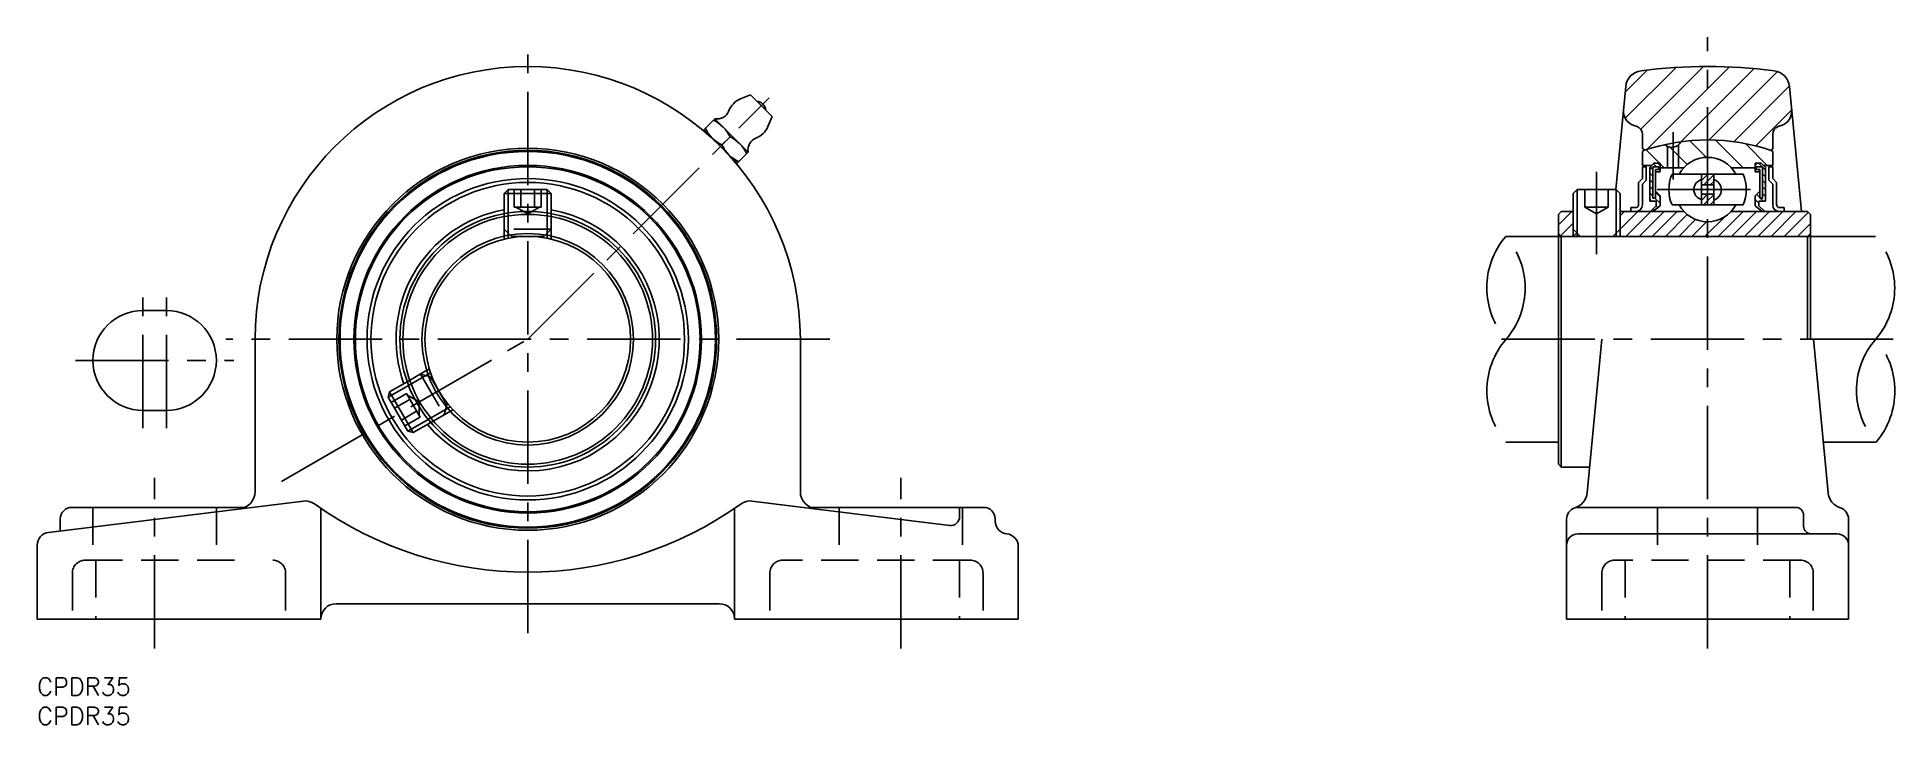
# Model space of a CAD drawing. Extents: x 0 to 316, y -8 to 109.
import ezdxf

# ---------------------------------------------------------------- set-up
doc = ezdxf.new("R2010")
doc.units = 0
doc.header["$LTSCALE"] = 0.5
for name, pattern in [('CENTER', [50.8, 31.75, -6.35, 6.35, -6.35]), ('DASHED', [19.05, 12.7, -6.35]), ('PHANTOM', [63.5, 31.75, -6.35, 6.35, -6.35, 6.35, -6.35])]:
    doc.linetypes.add(name, pattern=pattern)
doc.layers.get('0').update_dxf_attribs({"linetype": 'CONTINUOUS'})
for name, color, linetype in [('MSM_CENTER', 1, 'CENTER'), ('MSM_CONTINUOUS', 7, 'CONTINUOUS'), ('MSM_DASHED', 4, 'DASHED'), ('MSM_IMAGINARY', 6, 'PHANTOM'), ('MSM_NARROW', 5, 'CONTINUOUS'), ('MSM_PART_NUMBER', 7, 'CONTINUOUS')]:
    doc.layers.add(name, color=color, linetype=linetype)
doc.styles.get("Standard").update_dxf_attribs({"font": 'txt.shx', "height": 3, "bigfont": 'bigfont.shx'})

# ---------------------------------------------------------------- blocks, each defined once
blk = doc.blocks.new('*U22')
at = {"layer": 'MSM_PART_NUMBER'}
blk.add_text('CPDR35', height=3, dxfattribs=at).set_placement((0, -3))
blk = doc.blocks.new('*U23')
at = {"layer": 'MSM_PART_NUMBER'}
blk.add_text('CPDR35', height=3, dxfattribs=at).set_placement((0, -8))
blk = doc.blocks.new('*X25')
at = {"color": 0}
for p, q in [((270.23, 99.61), (274.03, 103.41)), ((270.26, 95.14), (278.95, 103.84)), ((272.94, 93.34), (283.6, 104)), ((284.32, 100.23), (288.02, 103.92)), ((284.32, 95.74), (292.24, 103.65)), ((284.58, 91.51), (296.23, 103.16)), ((273.99, 89.9), (284.32, 100.23)), ((288.78, 91.22), (298.29, 100.72)), ((279.79, 91.21), (284.32, 95.74)), ((292.55, 90.5), (298.74, 96.69))]:
    blk.add_line(p, q, dxfattribs=at)
blk = doc.blocks.new('*X26')
at = {"color": 0}
for p, q in [((276.13, 87.57), (273.85, 89.85)), ((278.46, 89.74), (277.91, 90.28)), ((280.87, 87.32), (278.46, 89.74)), ((284.14, 88.54), (281.31, 91.38)), ((290.39, 86.78), (285.69, 91.48)), ((294.49, 87.17), (290.77, 90.89)), ((276.92, 86.78), (276.24, 87.46))]:
    blk.add_line(p, q, dxfattribs=at)
blk = doc.blocks.new('*X27')
at = {"color": 0}
for p, q in [((283.28, 84.59), (284.32, 85.64)), ((284.32, 85.64), (284.36, 85.67)), ((284.32, 84.51), (285.37, 85.56)), ((283.28, 81.22), (284.32, 82.27)), ((283.66, 83.85), (284.32, 84.51)), ((284.32, 82.27), (284.34, 82.28)), ((284.78, 83.85), (285.37, 84.43)), ((283.64, 80.46), (284.32, 81.15)), ((284.32, 81.15), (285.37, 82.19)), ((284.76, 80.46), (285.37, 81.07))]:
    blk.add_line(p, q, dxfattribs=at)
blk = doc.blocks.new('*X28')
at = {"color": 0}
for p, q in [((275, 85.33), (274.48, 85.85)), ((275, 86.46), (274.54, 86.91)), ((275.63, 86.95), (275.1, 87.47)), ((276.24, 86.34), (276.04, 86.53)), ((292.61, 86.81), (292.41, 87.01)), ((293.19, 86.22), (292.93, 86.49)), ((293.59, 86.95), (292.97, 87.57)), ((294.17, 86.37), (293.65, 86.89)), ((294.17, 85.25), (293.65, 85.77)), ((275, 84.21), (274.48, 84.73)), ((275, 83.09), (274.48, 83.61)), ((275, 81.97), (274.48, 82.49)), ((276.24, 81.85), (275.46, 82.63)), ((293.19, 81.73), (292.66, 82.27)), ((294.17, 84.12), (293.65, 84.64)), ((294.17, 83), (293.65, 83.52)), ((294.17, 81.88), (293.65, 82.4)), ((274.73, 81.11), (274.48, 81.36)), ((275.22, 79.5), (274.99, 79.73)), ((276.24, 80.73), (275.33, 81.63)), ((275.85, 80), (275.55, 80.29)), ((293.06, 80.74), (292.41, 81.39)), ((293.82, 81.11), (293.29, 81.63))]:
    blk.add_line(p, q, dxfattribs=at)
blk = doc.blocks.new('*X29')
at = {"color": 0}
for p, q in [((258.92, 77.07), (261.2, 79.35)), ((269.42, 76.35), (272.43, 79.35)), ((269.42, 78.59), (270.18, 79.35)), ((270.42, 75.1), (274.67, 79.35)), ((272.67, 75.1), (276.92, 79.35)), ((274.91, 75.1), (279.16, 79.35)), ((286.14, 75.1), (290.39, 79.35)), ((288.38, 75.1), (292.63, 79.35)), ((290.63, 75.1), (294.88, 79.35)), ((292.87, 75.1), (297.12, 79.35)), ((295.12, 75.1), (299.37, 79.35)), ((297.36, 75.1), (301.47, 79.21)), ((259.31, 75.21), (261.42, 77.33)), ((268.75, 75.67), (269.42, 76.35)), ((277.16, 75.1), (280.87, 78.82)), ((279.4, 75.1), (282.28, 77.98)), ((281.65, 75.1), (284.14, 77.59)), ((284.32, 75.53), (287.19, 78.4)), ((299.61, 75.1), (301.82, 77.32)), ((261.44, 75.1), (262.06, 75.72)), ((283.89, 75.1), (284.32, 75.53))]:
    blk.add_line(p, q, dxfattribs=at)

msp = doc.modelspace()

# ---------------------------------------------------------------- linework, layer by layer
at = {"layer": 'MSM_CENTER'}
for p, q in [((284.32, 5), (284.32, 109)), ((83.5, 7.61), (83.5, 107)), ((83.5, 57.6), (124.6, 98.7)), ((278.46, 92.84), (278.46, 84.78)), ((265.42, 72.1), (265.42, 86.1)), ((275.74, 83.07), (292.91, 83.07)), ((18, 42.5), (18, 65.5)), ((22, 42.5), (22, 65.5)), ((134.9, 57.6), (32.1, 57.6)), ((41.58, 33.4), (83.5, 57.6)), ((315.93, 57.6), (247.02, 57.6)), ((6.5, 54), (33.5, 54)), ((20, 5), (20, 34)), ((147, 5), (147, 34))]:
    msp.add_line(p, q, dxfattribs=at)
at = {"layer": 'MSM_CONTINUOUS'}
for p, q in [((121.4, 99.19), (119.7, 98.49)), ((125.09, 95.5), (121.4, 99.19)), ((268.73, 83.1), (270.39, 100.59)), ((300.28, 79.35), (298.26, 100.59)), ((113.48, 93.24), (115.36, 95.11)), ((115.36, 95.11), (121.01, 89.46)), ((125.09, 95.5), (124.39, 93.8)), ((113.48, 93.24), (119.14, 87.58)), ((113.78, 92.76), (113.87, 92.85)), ((116.56, 90.66), (117.93, 92.03)), ((272.32, 93.78), (271.78, 93.96)), ((273.24, 92.5), (273.24, 90.1)), ((295.41, 92.5), (295.41, 90.07)), ((296.33, 93.78), (296.86, 93.96)), ((121.01, 89.46), (119.14, 87.58)), ((273.54, 89.75), (273.24, 90.1)), ((273.54, 89.75), (273.24, 89.55)), ((273.24, 89.55), (273.24, 87.18)), ((277.52, 90.4), (277.52, 86.94)), ((279.35, 90.66), (279.35, 86.94)), ((295.13, 89.74), (295.41, 90.07)), ((295.13, 89.74), (295.41, 89.55)), ((295.41, 89.55), (295.41, 87.18)), ((118.66, 87.88), (118.75, 87.97)), ((273.24, 87.18), (274.8, 87.18)), ((273.24, 86.95), (273.89, 86.95)), ((273.24, 86.95), (273.24, 84.94)), ((273.89, 86.95), (273.89, 84.67)), ((275.2, 87.57), (274.48, 86.85)), ((274.48, 86.85), (274.48, 81.11)), ((275, 86.95), (276.04, 86.95)), ((275, 86.95), (275, 81.63)), ((275.2, 87.57), (276.24, 87.57)), ((276.04, 86.49), (275.46, 86.49)), ((275.46, 86.49), (275.46, 81.63)), ((276.24, 86.07), (275.46, 86.07)), ((275.85, 87.57), (276.24, 87.17)), ((276.04, 86.95), (276.04, 86.49)), ((276.24, 87.57), (276.24, 86.07)), ((280.3, 86.78), (276.24, 86.78)), ((290.37, 85.67), (278.28, 85.67)), ((283.28, 80.46), (283.28, 85.67)), ((284.32, 83.85), (284.32, 85.67)), ((285.37, 85.67), (285.37, 80.46)), ((292.41, 86.78), (288.35, 86.78)), ((292.8, 87.57), (292.41, 87.17)), ((292.41, 87.57), (292.41, 86.07)), ((293.45, 87.57), (292.41, 87.57)), ((292.41, 86.07), (293.19, 86.07)), ((292.61, 86.95), (292.61, 86.49)), ((293.65, 86.95), (292.61, 86.95)), ((292.61, 86.49), (293.19, 86.49)), ((293.19, 86.49), (293.19, 81.63)), ((293.45, 87.57), (294.17, 86.85)), ((293.65, 86.95), (293.65, 81.63)), ((295.41, 87.18), (293.84, 87.18)), ((294.17, 86.85), (294.17, 81.11)), ((295.41, 86.95), (294.76, 86.95)), ((294.76, 86.95), (294.76, 84.67)), ((295.41, 86.95), (295.41, 84.94)), ((80.18, 83.1), (79.5, 82.42)), ((79.5, 82.42), (79.5, 78.98)), ((87.5, 82.42), (79.5, 82.42)), ((86.82, 83.1), (80.18, 83.1)), ((86.82, 83.1), (87.5, 82.42)), ((87.5, 82.42), (87.5, 78.98)), ((262.1, 83.1), (261.42, 82.42)), ((261.42, 82.42), (261.42, 76.35)), ((268.75, 83.1), (262.1, 83.1)), ((263.42, 83.1), (263.42, 80.1)), ((265.42, 83.1), (265.42, 80.1)), ((267.42, 83.1), (267.42, 80.1)), ((268.75, 83.1), (269.42, 82.42)), ((269.42, 82.42), (269.42, 76.35)), ((272.59, 84.28), (273.24, 84.94)), ((272.59, 80.55), (272.59, 84.28)), ((273.24, 84.01), (273.89, 84.67)), ((273.24, 80.45), (273.24, 84.01)), ((275.46, 82.81), (276.24, 82.02)), ((285.37, 83.85), (283.28, 83.85)), ((285.37, 82.28), (283.28, 82.28)), ((284.32, 80.46), (284.32, 82.28)), ((293.19, 82.81), (292.41, 82.02)), ((295.41, 84.01), (294.76, 84.67)), ((296.06, 84.28), (295.41, 84.94)), ((295.41, 80.45), (295.41, 84.01)), ((296.06, 80.55), (296.06, 84.28)), ((259.42, 79.35), (258.92, 78.85)), ((259.42, 79.35), (261.42, 79.35)), ((267.42, 80.1), (263.42, 80.1)), ((263.42, 80.1), (265.42, 78.95)), ((267.42, 80.1), (265.42, 78.95)), ((269.42, 79.35), (280.3, 79.35)), ((272.04, 80), (271.27, 80)), ((271.27, 80), (271.27, 79.35)), ((272.04, 80), (271.27, 80)), ((275.59, 81.11), (274.48, 81.11)), ((275.59, 80.32), (274.61, 79.35)), ((275.46, 81.63), (275, 81.63)), ((276.24, 80.31), (275.03, 79.35)), ((275.59, 81.11), (275.59, 80.32)), ((276.24, 82.02), (276.24, 80.31)), ((290.37, 80.46), (278.28, 80.46)), ((288.35, 79.35), (301.32, 79.35)), ((292.41, 82.02), (292.41, 80.31)), ((292.41, 80.31), (293.62, 79.35)), ((293.06, 81.11), (293.06, 80.32)), ((293.06, 81.11), (294.17, 81.11)), ((293.06, 80.32), (294.04, 79.35)), ((293.19, 81.63), (293.65, 81.63)), ((296.61, 80), (297.37, 80)), ((296.61, 80), (297.37, 80)), ((297.37, 80), (297.37, 79.35)), ((301.32, 79.35), (301.82, 78.85)), ((258.92, 36.35), (258.92, 78.85)), ((262.67, 75.1), (261.42, 76.35)), ((268.17, 75.1), (269.42, 76.35)), ((301.82, 57.6), (301.82, 78.85)), ((258.92, 75.6), (259.42, 75.1)), ((259.42, 35.85), (259.42, 75.1)), ((259.42, 75.1), (301.32, 75.1)), ((262.1, 75.1), (262.1, 75.67)), ((268.75, 75.1), (268.75, 75.67)), ((301.82, 75.6), (301.32, 75.1)), ((301.32, 57.6), (301.32, 75.1)), ((22, 62.5), (18, 62.5)), ((37.1, 31.71), (37.1, 57.6)), ((129.9, 31.71), (129.9, 57.6)), ((263.82, 31.49), (266.3, 57.6)), ((304.83, 31.49), (302.35, 57.6)), ((59.75, 47.73), (60, 48.65)), ((59.75, 47.73), (63.08, 41.97)), ((60, 48.65), (62.99, 50.37)), ((60, 48.65), (64, 41.72)), ((22, 45.5), (18, 45.5)), ((63.08, 41.97), (64, 41.72)), ((64, 41.72), (66.99, 43.45)), ((259.42, 35.85), (258.92, 36.35)), ((259.42, 35.85), (264.23, 35.85)), ((1.91, 24.73), (45.36, 30.07)), ((5.9, 29), (35.39, 29)), ((48.29, 28.84), (48.29, 10)), ((118.71, 28.84), (118.71, 10)), ((155.32, 25.93), (121.64, 30.07)), ((131.61, 29), (161.1, 29)), ((157, 29), (157, 27.42)), ((299.35, 29), (261.96, 29)), ((299.35, 29), (262.32, 29)), ((3.94, 27.04), (3.94, 24.98)), ((163.06, 27.04), (163.06, 26.65)), ((260.32, 27), (260.32, 10)), ((300.65, 27.7), (300.65, 25.8)), ((308.32, 27), (308.32, 10)), ((0, 22.58), (0, 10)), ((167, 22.33), (167, 10)), ((306.36, 24.5), (262.28, 24.5)), ((0, 10), (48.29, 10)), ((50.9, 12.61), (116.1, 12.61)), ((118.71, 10), (167, 10)), ((260.32, 10), (308.32, 10))]:
    msp.add_line(p, q, dxfattribs=at)
for centre, radius in [((83.5, 57.6), 32.5), ((83.5, 57.6), 32.15), ((83.5, 57.6), 31.95), ((83.5, 57.6), 29.58), ((83.5, 57.6), 29.34), ((83.5, 57.6), 27.34), ((83.5, 57.6), 26.68), ((83.5, 57.6), 21.75), ((83.5, 57.6), 21.25), ((83.5, 57.6), 18), ((83.5, 57.6), 17.5), ((83.5, 37.6), 0)]:
    msp.add_circle(centre, radius, dxfattribs=at)
for centre, radius, start, end in [((83.5, 57.6), 46.4, 0, 180), ((273.38, 100.31), 3, 97.2324, 174.5656), ((284.32, 14.04), 89.96, 82.7676, 97.2324), ((295.27, 100.31), 3, 5.4344, 82.7676), ((121.07, 95.17), 3.59, 112.3932, 159.1378), ((122.31, 96.41), 1.72, 5.6472, 84.3528), ((112.68, 89.61), 5.78, 24.7438, 65.2562), ((115.73, 97.21), 2.13, 259.9394, 339.1378), ((272.62, 96.43), 2.61, 174.5656, 251.4), ((296.03, 96.43), 2.61, 288.6, 5.4344), ((118.98, 95.91), 5.78, 204.7438, 245.2562), ((115.51, 86.78), 5.78, 24.7438, 65.2562), ((123.11, 89.83), 2.13, 110.8622, 190.0606), ((121.07, 95.17), 3.59, 290.8622, 337.6068), ((271.89, 92.5), 1.35, 0, 71.4), ((296.76, 92.5), 1.35, 108.6, 180), ((121.81, 93.08), 5.78, 204.7438, 245.2562), ((284.33, 57.6), 33.91, 71.4295, 108.5407), ((278.23, 91.99), 1.74, 226.9434, 333.0841), ((284.32, 83.07), 5.48, 28.4369, 151.5631), ((284.32, 83.07), 6.59, 156.6692, 203.3308), ((284.32, 83.07), 6.59, 336.6692, 23.3308), ((283.73, 83.07), 1.75, 104.8628, 255.1372), ((284.87, 83.03), 1.8, 286.0954, 73.9046), ((83.5, 57.6), 22.4, 100.2866, 199.7134), ((83.5, 57.6), 22.4, 220.2866, 79.7134), ((272.04, 80.55), 0.55, 270, 0), ((272.14, 80.45), 1.1, 270, 0), ((284.32, 83.07), 5.48, 208.4369, 331.5631), ((296.51, 80.45), 1.1, 180, 270), ((296.61, 80.55), 0.55, 180, 270), ((18, 54), 8.5, 90, 270), ((22, 54), 8.5, 270, 90), ((34.1, 31.71), 3, 277, 0), ((132.9, 31.71), 3, 180, 263), ((5.9, 27.04), 1.96, 90, 180), ((45.68, 27.48), 2.61, 54.4321, 97), ((83.5, 80.37), 62.41, 234.4321, 305.5679), ((121.32, 27.48), 2.61, 83, 125.5679), ((161.1, 27.04), 1.96, 0, 90), ((262.32, 27), 2, 107.3964, 180), ((260.83, 31.77), 3, 287.3964, 354.5656), ((299.35, 27.7), 1.3, 0, 90), ((307.82, 31.77), 3, 185.4344, 252.6036), ((306.32, 27), 2, 0, 72.6036), ((155.5, 27.42), 1.5, 263, 0), ((165.23, 26.65), 2.17, 180, 264.7118), ((301.95, 25.8), 1.3, 180, 270), ((2.17, 22.58), 2.17, 97, 180), ((164.83, 22.33), 2.17, 0, 84.7118), ((262.28, 22.54), 1.96, 90, 180), ((306.36, 22.54), 1.96, 0, 90), ((50.9, 10), 2.61, 90, 180), ((116.1, 10), 2.61, 0, 90)]:
    msp.add_arc(centre, radius, start, end, dxfattribs=at)
at = {"layer": 'MSM_DASHED'}
for p, q in [((81.19, 83.1), (81.19, 80.1)), ((82.35, 83.1), (82.35, 80.1)), ((84.65, 83.1), (84.65, 80.1)), ((85.81, 83.1), (85.81, 80.1)), ((80.18, 79.09), (80.18, 74.78)), ((85.81, 80.1), (81.19, 80.1)), ((81.5, 80.1), (83.5, 78.95)), ((85.5, 80.1), (83.5, 78.95)), ((86.82, 79.09), (86.82, 74.78)), ((79.5, 78.98), (79.5, 74.64)), ((87.5, 76.35), (79.5, 76.35)), ((80.75, 75.1), (79.5, 76.35)), ((86.25, 75.1), (87.5, 76.35)), ((87.5, 78.98), (87.5, 74.64)), ((86.25, 75.1), (80.75, 75.1)), ((62.99, 50.37), (66.75, 52.55)), ((63.22, 49.73), (66.96, 51.89)), ((65.26, 51.69), (69.26, 44.76)), ((66.97, 51.23), (65.26, 51.69)), ((66.97, 51.23), (69.72, 46.47)), ((60.26, 46.85), (62.86, 48.35)), ((62.86, 48.35), (65.17, 44.35)), ((63.01, 48.08), (65.01, 46.93)), ((60.84, 45.85), (63.44, 47.35)), ((61.99, 43.85), (64.59, 45.35)), ((62.57, 42.85), (65.17, 44.35)), ((65.01, 44.62), (65.01, 46.93)), ((66.55, 43.97), (70.28, 46.13)), ((66.99, 43.45), (70.75, 45.62)), ((69.72, 46.47), (69.26, 44.76)), ((9.5, 29), (9.5, 20)), ((30.5, 29), (30.5, 20)), ((136.5, 29), (136.5, 20)), ((157.5, 29), (157.5, 20)), ((275.82, 29), (275.82, 20)), ((292.82, 29), (292.82, 20)), ((8.17, 20), (34.46, 20)), ((10, 20), (10, 10)), ((158.83, 20), (126.88, 20)), ((157, 20), (157, 10)), ((300.15, 20), (268.49, 20)), ((270.32, 20), (270.32, 10)), ((298.32, 20), (298.32, 10)), ((6, 17.83), (6, 10)), ((42.29, 17.83), (42.29, 10)), ((124.71, 17.83), (124.71, 10)), ((161, 17.83), (161, 10)), ((266.32, 17.83), (266.32, 10)), ((302.32, 17.83), (302.32, 10))]:
    msp.add_line(p, q, dxfattribs=at)
for centre, start, end in [((8.17, 17.83), 90, 180), ((40.12, 17.83), 0, 90), ((126.88, 17.83), 90, 180), ((158.83, 17.83), 0, 90), ((268.49, 17.83), 90, 180), ((300.15, 17.83), 0, 90)]:
    msp.add_arc(centre, 2.17, start, end, dxfattribs=at)
at = {"layer": 'MSM_IMAGINARY'}
for p, q in [((259.42, 75.1), (249.97, 75.1)), ((312.88, 75.1), (301.32, 75.1)), ((258.92, 40.1), (250.02, 40.1)), ((313.02, 40.1), (304.01, 40.1))]:
    msp.add_line(p, q, dxfattribs=at)
for centre, radius, start, end in [((260.11, 66.38), 13.37, 139.2839, 221.0257), ((239.89, 66.32), 13.37, 319.2839, 41.0257), ((302.8, 66.32), 13.37, 319.2839, 41.0257), ((260.13, 48.85), 13.37, 139.1289, 220.8711), ((322.9, 48.9), 13.23, 138.8825, 221.703), ((302.69, 48.8), 13.51, 319.9096, 40.6759)]:
    msp.add_arc(centre, radius, start, end, dxfattribs=at)
at = {"layer": 'MSM_NARROW'}
for p, q in [((80.18, 83.1), (80.18, 79.09)), ((86.82, 83.1), (86.82, 79.09)), ((262.1, 83.1), (262.1, 75.67)), ((268.75, 83.1), (268.75, 75.67)), ((284.33, 83.85), (284.32, 83.85)), ((274.61, 79.35), (274.61, 79.35)), ((261.42, 75.1), (261.42, 76.35)), ((269.42, 75.1), (269.42, 76.35)), ((59.75, 47.73), (63.22, 49.73)), ((63.08, 41.97), (66.55, 43.97))]:
    msp.add_line(p, q, dxfattribs=at)

# ---------------------------------------------------------------- block references
at = {"layer": 'MSM_CONTINUOUS'}
for name in ['*U22', '*U23']:
    msp.add_blockref(name, (0, 0), dxfattribs=at)
at = {"layer": 'MSM_NARROW', "linetype": 'CONTINUOUS'}
for name in ['*X25', '*X26', '*X28', '*X27', '*X29']:
    msp.add_blockref(name, (0, 0), dxfattribs=at)

doc.saveas('drawing.dxf')
